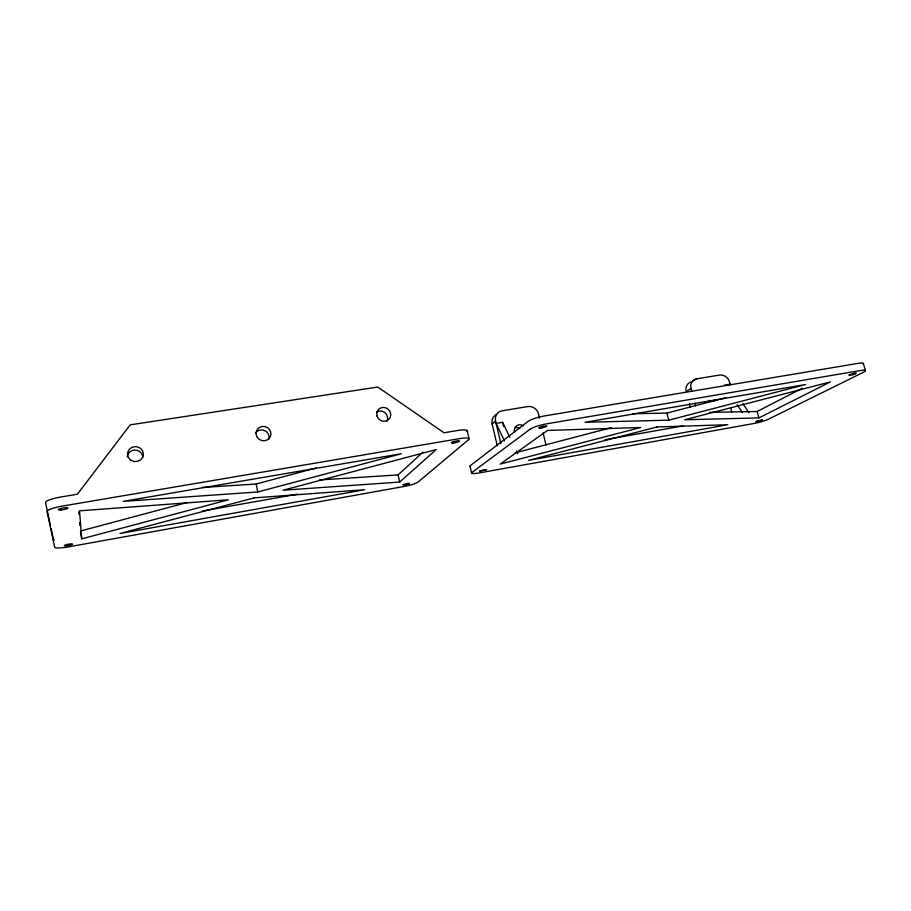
<?xml version="1.0" encoding="UTF-8"?>
<svg xmlns="http://www.w3.org/2000/svg" width="911" height="911" viewBox="0 0 911 911"><rect width="100%" height="100%" fill="white"/><g stroke="black" fill="none" stroke-linecap="round" stroke-linejoin="round"><path stroke-width="1.37" d="M319.454 479.96L398.107 474.927L422.977 452.084M399.667 482.056L436.164 449.567L283.105 490.209L399.667 482.056L398.107 474.927M497.247 445.695L492.145 424.002L495.573 421.155A9.338 8.598 50.7 0 1 502.12 410.793L527.868 406.568A9.269 8.484 51.8 0 1 538.515 413.993L539.494 418.047M692.656 381.265L696.562 378.851L719.679 375.047A8.814 7.595 56.3 0 1 729.597 382.119L730.337 384.863M696.562 378.851A8.871 7.698 56 0 0 691.039 388.553L686.188 391.514A8.791 7.652 56 0 1 691.688 381.868M709.498 412.353L757.132 411.499L802.192 388.314M758.897 417.898L830.525 381.846L684.73 419.766L758.897 417.898L757.132 411.499M80.396 531.056L187.154 502.485M202.379 487.453L256.207 484.014L316.276 467.935M81.717 538.856L228.376 499.809L79.508 510.82L81.717 538.856L80.612 532.354M257.779 491.974L401.364 453.746L123.201 501.38L257.779 491.974L256.207 484.014M515.102 452.847L611.383 427.646M632.872 413.719L666.932 413.104L725.657 397.743M668.788 420.165L805.529 384.533L585.101 422.283L668.788 420.165L666.932 413.104M202.447 511.003L297.419 494.195M604.927 439.74L682.931 425.938M509.864 437.337L502.61 422.305L496.096 423.399L504.5 440.97M724.427 385.171L730.167 384.203M742.92 403.641L748.933 412.774M737.136 404.643L742.374 412.66M516.514 451.116L517.733 453.61M863.321 363.409L865.427 370.561M730.656 408.026L731.749 412.057M691.039 388.553L691.756 391.229M694.968 403.254L695.674 405.919M689.365 403.448L690.424 407.422M543.093 432.896L546.042 445.046M502.61 422.305L503.589 426.462M495.573 421.155L500.822 443.418M467.195 430.698L469.063 438.76M470.053 466.216L471.625 473.071M50.515 525.852L45.55 502.565A16.261 2.915 -9.6 0 1 61.219 496.939L77.378 494.229L130.182 424.856L377.758 387.038L443.987 432.782L457.311 430.55A13.995 2.505 -12.9 0 1 467.013 431.313M51.096 528.596L53.43 539.563M78.802 511.709L79.029 514.476M79.712 522.766L79.94 525.533M863.218 363.876A13.107 1.913 -15.6 0 0 857.763 363.421L545.393 415.78A13.699 2.391 -13.6 0 0 528.266 421.303L470.509 465.498A11.843 1.799 -13.1 0 0 470.463 466.523M710.011 401.614A6.092 5.272 56.9 0 1 709.1 400.305M714.076 399.906A6.047 5.238 56.9 0 1 714.292 401.421M514.442 431.939A6.411 5.899 52.5 0 1 523.506 425.881M492.145 424.002A9.258 8.541 50.7 0 1 496.495 414.38M515.284 427.589A6.354 5.853 52.5 0 1 519.851 428.671M54.341 540.109A13.847 2.107 -10.1 0 1 53.567 539.779M255.365 433.249A7.39 7.072 19.8 0 1 268.745 439.273M127.244 456.889A7.8 7.368 -0.1 0 1 135.272 450.068A7.8 7.368 -0.1 0 1 142.822 457.368M376.938 411.931A7.106 6.719 39.3 0 1 387.038 421.087M479.733 471.089L486.633 469.564L479.733 471.089M755.914 421.599L762.405 420.005L755.914 421.599M403.095 484.754C410.178 485.677 412.922 480.951 403.095 484.754M849.098 375.025C856.75 375.4 860.314 370.105 849.098 375.025M468.516 439.706L418.012 482.078A12.116 1.799 -12.5 0 1 403.801 486.508L68.689 546.828A13.859 2.038 -10.2 0 1 54.717 547.283L47.042 511.595A16.284 2.813 -9.7 0 1 62.745 506.026L459.178 438.692A14.018 2.426 -12.9 0 1 468.516 439.706M530.168 429.183L472.092 472.365A11.854 1.731 -13.1 0 0 479.801 472.832L753.773 423.513A11.251 1.446 -14.7 0 0 768.565 419.151L863.252 372.371A13.118 1.845 -15.5 0 0 859.882 370.618L547.329 423.717A13.711 2.312 -13.6 0 0 530.168 429.183M547.454 430.459L500.219 464.098L640.706 427.487L547.454 430.459M254.123 497.896L119.99 533.504L364.594 489.731L254.123 497.896M657.036 426.963L528.562 460.374L727.843 424.708L657.036 426.963M540.758 428.124A4.111 0.695 -13.6 0 0 546.759 426.097A4.111 0.695 -13.6 0 0 540.758 426.895A4.111 0.695 -13.6 0 0 540.758 428.124M130.501 459.918A7.892 7.447 0.3 0 0 143.232 455.238A7.892 7.447 0.3 0 0 132.573 447.164A7.892 7.447 0.3 0 0 130.501 459.918M257.346 437.462A7.47 7.151 20.3 0 0 270.18 436.916A7.47 7.151 20.3 0 0 262.949 426.416A7.47 7.151 20.3 0 0 257.346 437.462M377.017 416.008A7.174 6.776 39.4 0 0 388.872 419.356A7.174 6.776 39.4 0 0 385.296 407.672A7.174 6.776 39.4 0 0 377.017 416.008M66.412 545.723A4.156 0.615 -10.2 0 0 72.481 544.095A4.156 0.615 -10.2 0 0 66.287 544.664A4.156 0.615 -10.2 0 0 66.412 545.723M453.006 443.076A4.202 0.729 -12.9 0 0 459.486 441.106A4.202 0.729 -12.9 0 0 453.746 441.63A4.202 0.729 -12.9 0 0 453.006 443.076M60.832 509.978A4.885 0.843 -9.7 0 0 67.961 508.031A4.885 0.843 -9.7 0 0 60.65 508.532A4.885 0.843 -9.7 0 0 60.832 509.978"/></g></svg>
